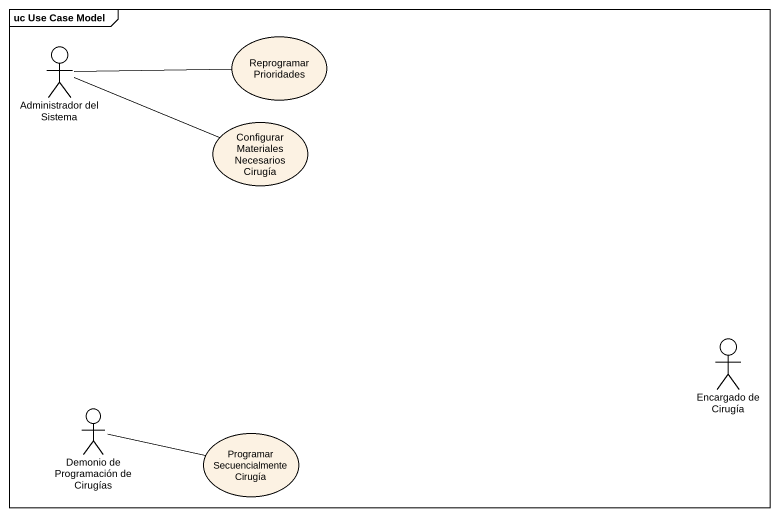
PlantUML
@startuml
mainframe uc Use Case Model
actor "Administrador del Sistema" as Administrador_del_Sistema
usecase "Reprogramar Prioridades" as Reprogramar_Prioridades
usecase "Configurar Materiales Necesarios Cirugía" as Configurar_Materiales
actor "Encargado de Cirugía" as Encargado_de_Cirugía
actor "Demonio de Programación de Cirugías" as Demonio_de_Programación_de
usecase "Programar Secuencialmente Cirugía" as Programar_Secuencialmente
Administrador_del_Sistema -right- Reprogramar_Prioridades
Administrador_del_Sistema -right- Configurar_Materiales
Demonio_de_Programación_de -right- Programar_Secuencialmente
@enduml
